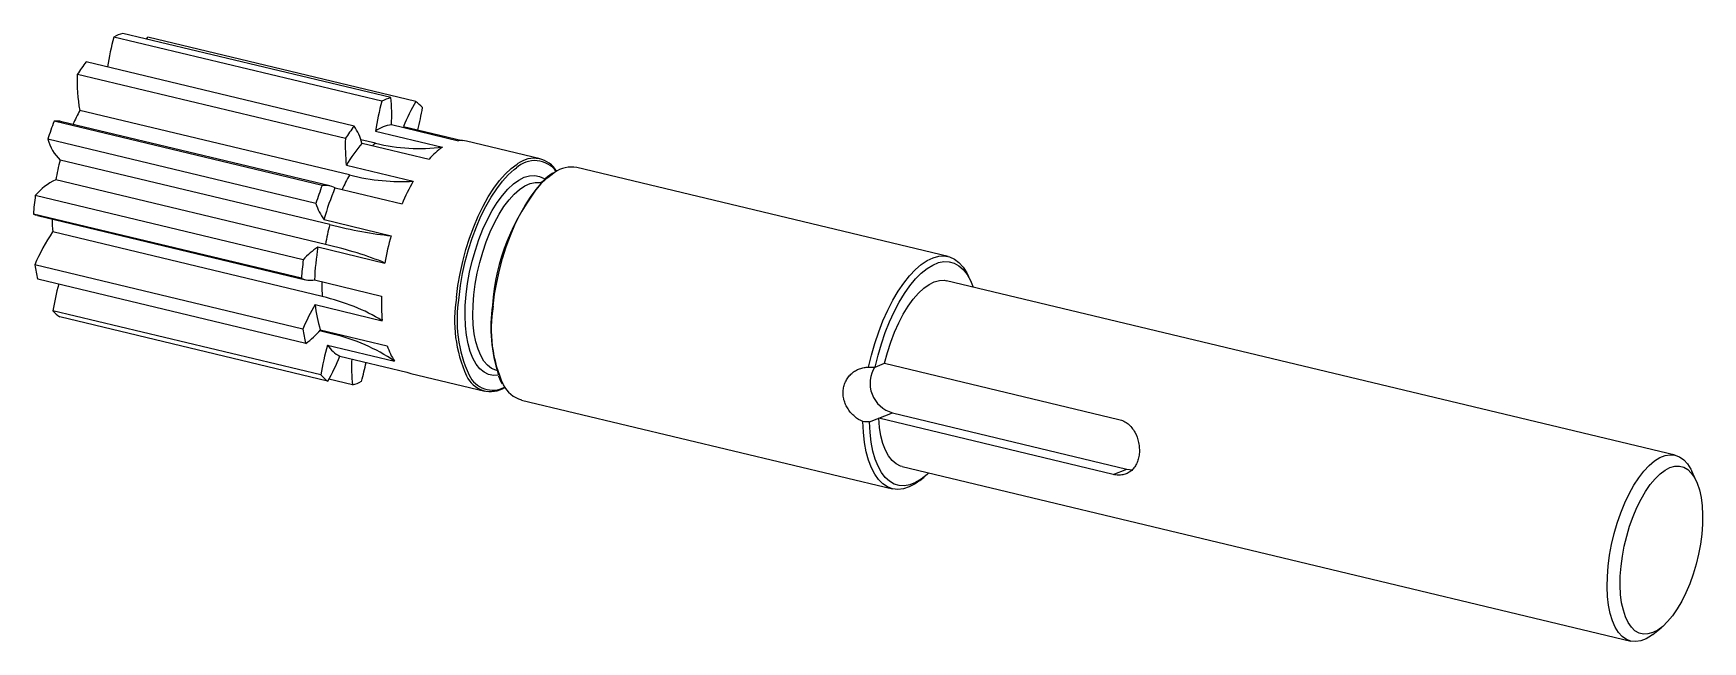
# Model space of a CAD drawing. Header units: millimetres. Extents: x -7 to 167, y -49 to 15.
import ezdxf

# ---------------------------------------------------------------- set-up
doc = ezdxf.new("R2010")
doc.units = ezdxf.units.MM

msp = doc.modelspace()

# ---------------------------------------------------------------- linework, layer by layer
at = {"color": 7, "linetype": 'Continuous', "lineweight": 25}
for p, q in [((29.14, 7.94), (1.07, 14.65)), ((30.09, 8.32), (2.02, 15.03)), ((4.5, 14.44), (4.61, 14.63)), ((32.68, 7.91), (4.61, 14.63)), ((25.32, 4.03), (-2.76, 10.75)), ((26.24, 5.34), (-1.83, 12.05)), ((22.88, -0.87), (-5.19, 5.84)), ((23.69, -0.92), (-4.39, 5.79)), ((25.74, 0.22), (-2.5, 6.97)), ((30.15, 5.49), (37.17, 3.81)), ((31.4, 5.3), (37.55, 3.83)), ((22.23, -2.75), (-5.84, 3.97)), ((28.47, 3.54), (26.95, 3.9)), ((27.06, 3.56), (34.08, 1.88)), ((28.46, 4.82), (35.48, 3.14)), ((45.73, 1.92), (38, 3.76)), ((23.68, -4.97), (-4.56, 1.78)), ((25.42, 1.25), (32.43, -0.43)), ((88.44, -8.3), (49.57, 1)), ((23.22, -7.04), (-5.02, -0.28)), ((24.24, -1.13), (31.25, -2.81)), ((20.91, -8.65), (-7.16, -1.93)), ((20.71, -10.59), (-7.36, -3.88)), ((-6.95, -4.02), (21.13, -10.74)), ((23.08, -4.45), (30.1, -6.13)), ((22.9, -12.5), (-5.34, -5.74)), ((22.44, -7.31), (29.46, -8.99)), ((20.86, -15.9), (-7.21, -9.19)), ((90.83, -10.89), (90.6, -10.39)), ((21.16, -17.4), (-6.91, -10.68)), ((22.08, -10.76), (29.1, -12.44)), ((164.61, -29.09), (88.29, -10.84)), ((22.74, -20.7), (-5.33, -13.98)), ((22.16, -13.34), (29.17, -15.02)), ((23.46, -21.34), (-4.61, -14.63)), ((24.01, -16.42), (22.6, -16.08)), ((22.69, -15.99), (29.71, -17.66)), ((23.46, -17.59), (30.47, -19.26)), ((24.74, -18.73), (31.76, -20.4)), ((32.18, -20.55), (39.91, -22.4)), ((80.81, -19.87), (81.79, -19.48)), ((81.79, -19.48), (106.35, -25.35)), ((26.05, -21.75), (23.57, -21.15)), ((43.75, -23.32), (82.62, -32.61)), ((80.21, -25.62), (82.62, -24.66)), ((105.75, -31.11), (81.19, -25.23)), ((82.62, -24.66), (107.18, -30.54)), ((83.64, -30.29), (159.96, -48.54)), ((85.49, -31.73), (85.93, -31.39)), ((105.75, -31.11), (107.18, -30.54)), ((166.81, -31.77), (166.34, -30.76)), ((162.26, -47.84), (163.14, -47.14))]:
    msp.add_line(p, q, dxfattribs=at)
at = {"color": 8, "linetype": 'Continuous', "lineweight": 25, "flags": 128}
for points in [[(36.95, -12.59), (37.11, -11.34), (37.33, -10.09), (37.61, -8.83), (37.94, -7.59), (38.32, -6.38), (38.76, -5.21), (39.23, -4.09), (39.75, -3.03), (40.29, -2.06), (40.87, -1.17), (41.46, -0.37), (42.07, 0.32), (42.68, 0.89), (43.3, 1.35), (43.39, 1.41)], [(37.97, -12.29), (38.12, -11.13), (38.33, -9.96), (38.6, -8.79), (38.93, -7.64), (39.31, -6.52), (39.73, -5.45), (40.2, -4.44), (40.7, -3.51), (41.22, -2.66), (41.78, -1.91), (42.34, -1.26), (42.92, -0.72), (43.49, -0.31), (44.06, -0.02), (44.62, 0.14), (45.15, 0.17), (45.66, 0.07), (46.14, -0.16), (46.2, -0.21)], [(40.79, -13.51), (40.95, -12.26), (41.17, -11.01), (41.45, -9.75), (41.78, -8.51), (42.17, -7.3), (42.6, -6.12), (43.08, -5.01), (43.59, -3.95), (44.14, -2.98), (44.71, -2.09), (45.3, -1.29), (45.91, -0.6), (46.53, -0.03), (47.14, 0.43), (47.23, 0.49)], [(38.78, -12.31), (38.92, -11.19), (39.13, -10.06), (39.39, -8.94), (39.71, -7.84), (40.07, -6.77), (40.49, -5.74), (40.94, -4.78), (41.42, -3.89), (41.93, -3.09), (42.47, -2.38), (43.01, -1.78), (43.57, -1.29), (44.12, -0.92), (44.66, -0.67), (45.19, -0.55), (45.7, -0.55), (45.84, -0.58)], [(41.37, -20.71), (40.83, -20.74), (40.32, -20.64), (39.85, -20.41), (39.41, -20.05), (39.02, -19.56), (38.68, -18.96), (38.4, -18.26), (38.17, -17.45), (38, -16.55), (37.9, -15.57), (37.86, -14.53), (37.88, -13.43), (37.97, -12.29)], [(41.17, -20.23), (41.09, -20.21), (40.63, -20.01), (40.21, -19.69), (39.82, -19.24), (39.49, -18.68), (39.21, -18.01), (38.98, -17.24), (38.82, -16.39), (38.71, -15.45), (38.67, -14.45), (38.69, -13.4), (38.78, -12.31)], [(24.01, -16.42), (23.93, -16.29), (23.92, -16.28)]]:
    msp.add_lwpolyline(points, dxfattribs=at)
at = {"color": 7, "linetype": 'Continuous', "lineweight": 25, "flags": 128}
for points in [[(37.22, -12.59), (37.38, -11.35), (37.6, -10.09), (37.88, -8.83), (38.22, -7.59), (38.61, -6.38), (39.04, -5.22), (39.52, -4.1), (40.04, -3.06), (40.59, -2.09), (41.17, -1.22), (41.77, -0.44), (42.38, 0.23), (42.99, 0.78), (43.23, 0.96)], [(-6.95, -4.02), (-7.14, -3.97), (-7.36, -3.88)], [(80.12, -19.9), (80.42, -18.64), (80.77, -17.4), (81.18, -16.19), (81.63, -15.03), (82.12, -13.93), (82.65, -12.89), (83.21, -11.94), (83.8, -11.08), (84.4, -10.32), (85.02, -9.67), (85.64, -9.13), (86.26, -8.72), (86.87, -8.43), (87.47, -8.27), (88.05, -8.24), (88.6, -8.34), (89.11, -8.58), (89.59, -8.94), (90.03, -9.42), (90.41, -10.03), (90.6, -10.39)], [(80.81, -19.87), (81.11, -18.64), (81.46, -17.44), (81.86, -16.27), (82.31, -15.15), (82.8, -14.09), (83.32, -13.1), (83.87, -12.19), (84.44, -11.37), (85.03, -10.66), (85.63, -10.05), (86.24, -9.56), (86.84, -9.2), (87.43, -8.95), (88.01, -8.84), (88.56, -8.85), (89.09, -9), (89.58, -9.27), (90.03, -9.66), (90.44, -10.18), (90.79, -10.81), (91.08, -11.5)], [(81.79, -19.48), (82.09, -18.36), (82.44, -17.27), (82.84, -16.23), (83.28, -15.25), (83.76, -14.34), (84.27, -13.51), (84.8, -12.77), (85.35, -12.14), (85.9, -11.62), (86.45, -11.23), (87, -10.95), (87.54, -10.81), (88.05, -10.8), (88.29, -10.84)], [(85.49, -31.73), (84.99, -32.09), (84.37, -32.41), (83.77, -32.61), (83.19, -32.68), (82.63, -32.62), (82.1, -32.42), (81.61, -32.1), (81.16, -31.65), (80.76, -31.08), (80.41, -30.4), (80.11, -29.61), (79.87, -28.73), (79.7, -27.75), (79.58, -26.7), (79.53, -25.58)], [(86.43, -30.95), (86.24, -31.12), (85.64, -31.6), (85.04, -31.96), (84.45, -32.19), (83.87, -32.29), (83.32, -32.26), (82.8, -32.11), (82.31, -31.82), (81.87, -31.42), (81.46, -30.89), (81.11, -30.25), (80.81, -29.5), (80.57, -28.66), (80.39, -27.72), (80.27, -26.71), (80.21, -25.62)], [(83.64, -30.29), (83.46, -30.24), (83.01, -30.01), (82.59, -29.65), (82.22, -29.17), (81.9, -28.58), (81.63, -27.88), (81.42, -27.08), (81.27, -26.19), (81.19, -25.23)], [(157.59, -40.7), (157.74, -39.57), (157.95, -38.43), (158.22, -37.3), (158.54, -36.19), (158.91, -35.11), (159.33, -34.09), (159.79, -33.13), (160.28, -32.24), (160.8, -31.45), (161.34, -30.75), (161.9, -30.16), (162.46, -29.69), (163.01, -29.35), (163.56, -29.13), (164.09, -29.04), (164.59, -29.09), (165.06, -29.26), (165.5, -29.57), (165.89, -30), (166.24, -30.55), (166.34, -30.76)], [(107.18, -30.54), (107.73, -30.61), (107.78, -30.6)], [(158.94, -40.72), (159.08, -39.66), (159.28, -38.6), (159.53, -37.55), (159.84, -36.51), (160.2, -35.51), (160.6, -34.57), (161.03, -33.68), (161.5, -32.88), (162, -32.17), (162.51, -31.55), (163.03, -31.05), (163.55, -30.66), (164.06, -30.39), (164.57, -30.25), (165.05, -30.24), (165.5, -30.35), (165.92, -30.59), (166.3, -30.96), (166.64, -31.44), (166.92, -32.03), (167.15, -32.73), (167.32, -33.52), (167.43, -34.38), (167.48, -35.32), (167.47, -36.31), (167.39, -37.34), (167.25, -38.39), (167.05, -39.45), (166.8, -40.51), (166.49, -41.54), (166.13, -42.54), (165.73, -43.49), (165.29, -44.37), (164.83, -45.17), (164.33, -45.89), (163.82, -46.5), (163.3, -47.01), (162.78, -47.4), (162.27, -47.66), (161.76, -47.8), (161.28, -47.82), (160.83, -47.7), (160.4, -47.46), (160.02, -47.09), (159.69, -46.61), (159.4, -46.02), (159.18, -45.32), (159, -44.54), (158.89, -43.67), (158.85, -42.73), (158.86, -41.75), (158.94, -40.72)], [(162.26, -47.84), (162.12, -47.94), (161.56, -48.29), (161.02, -48.51), (160.49, -48.59), (159.98, -48.55), (159.51, -48.37), (159.07, -48.07), (158.68, -47.64), (158.34, -47.09), (158.05, -46.42), (157.81, -45.66), (157.64, -44.8), (157.53, -43.86), (157.49, -42.86), (157.51, -41.8), (157.59, -40.7)]]:
    msp.add_lwpolyline(points, dxfattribs=at)
at = {"color": 7, "linetype": 'Continuous', "lineweight": 25}
for centre, radius, start, end in [((27.63, 7.25), 27.57, 164.4285, 171.0901), ((3.26, 10.55), 4.65, 105.4774, 118.13), ((14.1, 9.99), 16.88, 177.423, 190.3046), ((12, 1.24), 17.56, 141.9902, 147.2046), ((55.72, 0.53), 27.59, 164.4314, 171.0613), ((31.33, 3.83), 4.65, 105.4774, 118.13), ((11.04, 6.51), 19.13, 356.9558, 5.4221), ((50.8, -2.53), 20.91, 150.033, 158.0115), ((30.46, 4.69), 3.91, 41.2658, 55.4658), ((6.17, 11.89), 27.62, 345.4204, 350.368), ((26.26, -6.14), 33.66, 159.1543, 162.5326), ((-4.92, 3.53), 2.33, 76.7023, 96.6534), ((14, -2.28), 18.91, 150.7154, 155.6448), ((40.07, -5.48), 17.56, 141.9902, 147.2046), ((20.91, 1.81), 6.39, 15.8514, 33.4802), ((30.67, 1.75), 3.77, 97.8703, 125.7371), ((-0.94, 5.38), 5.11, 196.0821, 224.8028), ((43.69, 3.31), 18.39, 177.7367, 186.43), ((37.68, -5.73), 14.1, 138.834, 150.3608), ((37.44, 1.4), 2.43, 76.7172, 96.3799), ((20.52, -4.91), 25.96, 165.0621, 169.7393), ((39.89, -3.19), 7.71, 124.8463, 138.9047), ((45.06, -0.8), 2.77, 30.0437, 127.1985), ((48.98, -1.95), 3, 78.807, 125.7958), ((-2.42, -5.88), 6.17, 114.9599, 140.2534), ((54.34, -12.85), 33.66, 159.1543, 162.5326), ((23.15, -3.15), 2.29, 61.7516, 96.7799), ((49.14, -11.65), 27.04, 157.1124, 164.5746), ((51.01, -11.13), 21.44, 150.053, 157.1548), ((63.36, -15.08), 22.71, 140.6953, 175.8367), ((24.75, -6.24), 32.2, 172.3163, 175.7963), ((27.88, -0.99), 5.92, 197.2743, 215.8292), ((11.63, -4.34), 17.03, 180.1656, 184.7216), ((48.77, -11.66), 25.96, 165.0621, 169.7393), ((10.09, -16.35), 18.73, 145.5065, 157.5216), ((57.86, -13.84), 28.81, 164.4858, 170.3156), ((52.82, -12.95), 32.2, 172.3163, 175.7963), ((26.31, -13.31), 7.13, 122.8453, 139.2199), ((47.93, -11.71), 25.86, 170.2126, 177.9), ((7.86, -6.93), 15.24, 188.5086, 194.2398), ((21.93, -18.61), 27.65, 164.4735, 170.3659), ((21.67, -8.48), 2.32, 245.5737, 280.3225), ((-2.39, -11.4), 3.91, 221.2658, 235.4658), ((39.49, -23.71), 20.2, 149.0986, 157.2628), ((34.35, -12.26), 12.24, 185.0391, 197.7094), ((48.65, -13.17), 19.56, 177.8589, 185.4075), ((50.82, -14.94), 13.81, 170.2191, 204.7516), ((57.02, -15.65), 16.46, 172.2461, 197.6427), ((35.93, -13.65), 15.24, 188.5086, 194.2398), ((16.77, -11.1), 7.68, 304.9028, 320.4932), ((50.01, -25.33), 27.66, 163.7456, 170.3651), ((26.14, -15.86), 3.19, 212.7611, 243.9706), ((5.35, -10.9), 20.91, 330.033, 338.0115), ((45.02, -19.94), 19.06, 177.2392, 185.4302), ((35.81, -15.72), 6.41, 197.6388, 213.5544), ((25.68, -18.12), 3.91, 221.2658, 235.4658), ((0.29, -13.93), 27.73, 344.4406, 348.6572), ((32.73, -18.25), 2.36, 245.5789, 256.5188), ((40.56, -19.62), 2.81, 204.7171, 301.6749), ((83.49, -21.56), 3.22, 147.576, 254.351), ((24.81, -17.26), 4.65, 285.4774, 298.13), ((44.66, -20.3), 3.15, 206.7241, 253.2442)]:
    msp.add_arc(centre, radius, start, end, dxfattribs=at)
at = {"color": 8, "linetype": 'Continuous', "lineweight": 25}
for centre, radius, start, end in [((31.9, -1.22), 5.86, 125.8019, 129.665), ((42.46, -9.15), 19.16, 150.7441, 155.8429), ((45.15, -1.08), 2.8, 36.5176, 133.3795), ((40.23, -11.08), 17.39, 179.5496, 184.6812), ((50.93, -14.96), 14.18, 170.3633, 204.2865), ((54.77, -15.88), 14.18, 170.3633, 204.2865), ((40.74, -19.58), 2.71, 204.876, 297.8096)]:
    msp.add_arc(centre, radius, start, end, dxfattribs=at)
at = {"color": 7, "linetype": 'Continuous', "lineweight": 25}
for points, knots in [([(28.47, 3.54), (29.64, 3.26), (30.81, 3.08), (33.14, 2.95), (34.31, 2.99), (35.48, 3.14)], [0, 0, 0, 0, 0.5, 0.5, 1, 1, 1, 1]), ([(25.74, 0.22), (26.91, -0.06), (28.05, -0.26), (30.28, -0.48), (31.37, -0.51), (32.43, -0.43)], [0, 0, 0, 0, 0.5, 0.5, 1, 1, 1, 1]), ([(47.11, 0.46), (46.95, 0.35), (46.59, 0.12), (46.16, -0.24), (45.9, -0.52), (45.84, -0.58)], [0, 0, 0, 0, 0.385488, 0.850781, 1, 1, 1, 1]), ([(23.68, -4.97), (24.85, -5.25), (25.97, -5.5), (28.11, -5.89), (29.13, -6.05), (30.1, -6.13)], [0, 0, 0, 0, 0.5, 0.5, 1, 1, 1, 1]), ([(29.46, -8.99), (28.56, -8.6), (27.58, -8.26), (25.5, -7.62), (24.39, -7.32), (23.22, -7.04)], [0, 0, 0, 0, 0.5, 0.5, 1, 1, 1, 1]), ([(29.17, -15.02), (28.25, -14.44), (27.27, -13.96), (25.18, -13.13), (24.07, -12.78), (22.9, -12.5)], [0, 0, 0, 0, 0.5, 0.5, 1, 1, 1, 1]), ([(30.47, -19.26), (29.48, -18.59), (28.45, -18.02), (26.3, -17.08), (25.18, -16.7), (24.01, -16.42)], [0, 0, 0, 0, 0.5, 0.5, 1, 1, 1, 1]), ([(41.35, -20.82), (41.36, -20.84), (41.46, -21.12), (41.59, -21.39), (41.73, -21.61), (41.75, -21.64)], [0, 0, 0, 0, 0.061096, 0.880804, 1, 1, 1, 1]), ([(79.53, -25.58), (79.22, -25.45), (78.93, -25.27), (78.53, -24.93), (78.4, -24.81), (78.17, -24.55), (78.06, -24.41), (77.87, -24.11), (77.79, -23.96), (77.65, -23.64), (77.59, -23.47), (77.5, -23.14), (77.47, -22.97), (77.45, -22.62), (77.45, -22.45), (77.48, -22.11), (77.52, -21.95), (77.61, -21.63), (77.68, -21.47), (77.83, -21.17), (77.92, -21.03), (78.12, -20.77), (78.23, -20.65), (78.48, -20.43), (78.61, -20.34), (78.88, -20.17), (79.03, -20.1), (79.33, -19.99), (79.49, -19.95), (79.8, -19.9), (79.96, -19.89), (80.12, -19.9)], [0, 0, 0, 0, 0.125, 0.125, 0.1875, 0.1875, 0.25, 0.25, 0.3125, 0.3125, 0.375, 0.375, 0.4375, 0.4375, 0.5, 0.5, 0.5625, 0.5625, 0.625, 0.625, 0.6875, 0.6875, 0.75, 0.75, 0.8125, 0.8125, 0.875, 0.875, 0.9375, 0.9375, 1, 1, 1, 1]), ([(106.35, -25.35), (106.53, -25.39), (106.69, -25.45), (107.01, -25.61), (107.17, -25.71), (107.45, -25.94), (107.58, -26.07), (107.81, -26.36), (107.92, -26.52), (108.2, -27.02), (108.33, -27.39), (108.45, -27.97), (108.47, -28.17), (108.49, -28.56), (108.49, -28.75), (108.45, -29.13), (108.41, -29.32), (108.32, -29.67), (108.26, -29.83), (108.11, -30.14), (108.02, -30.29), (107.82, -30.54), (107.71, -30.66), (107.47, -30.85), (107.34, -30.93), (107.06, -31.06), (106.91, -31.11), (106.6, -31.17), (106.44, -31.18), (106.1, -31.17), (105.93, -31.15), (105.75, -31.11)], [0, 0, 0, 0, 0.0625, 0.0625, 0.125, 0.125, 0.1875, 0.1875, 0.25, 0.25, 0.375, 0.375, 0.4375, 0.4375, 0.5, 0.5, 0.5625, 0.5625, 0.625, 0.625, 0.6875, 0.6875, 0.75, 0.75, 0.8125, 0.8125, 0.875, 0.875, 0.9375, 0.9375, 1, 1, 1, 1])]:
    msp.add_open_spline(points, degree=3, knots=knots, dxfattribs=at)
for points in [[(80.12, -19.9), (80.35, -19.88), (80.58, -19.86), (80.81, -19.87)], [(80.21, -25.62), (79.98, -25.62), (79.76, -25.61), (79.53, -25.58)]]:
    msp.add_open_spline(points, degree=3, dxfattribs=at)

doc.saveas('drawing.dxf')
